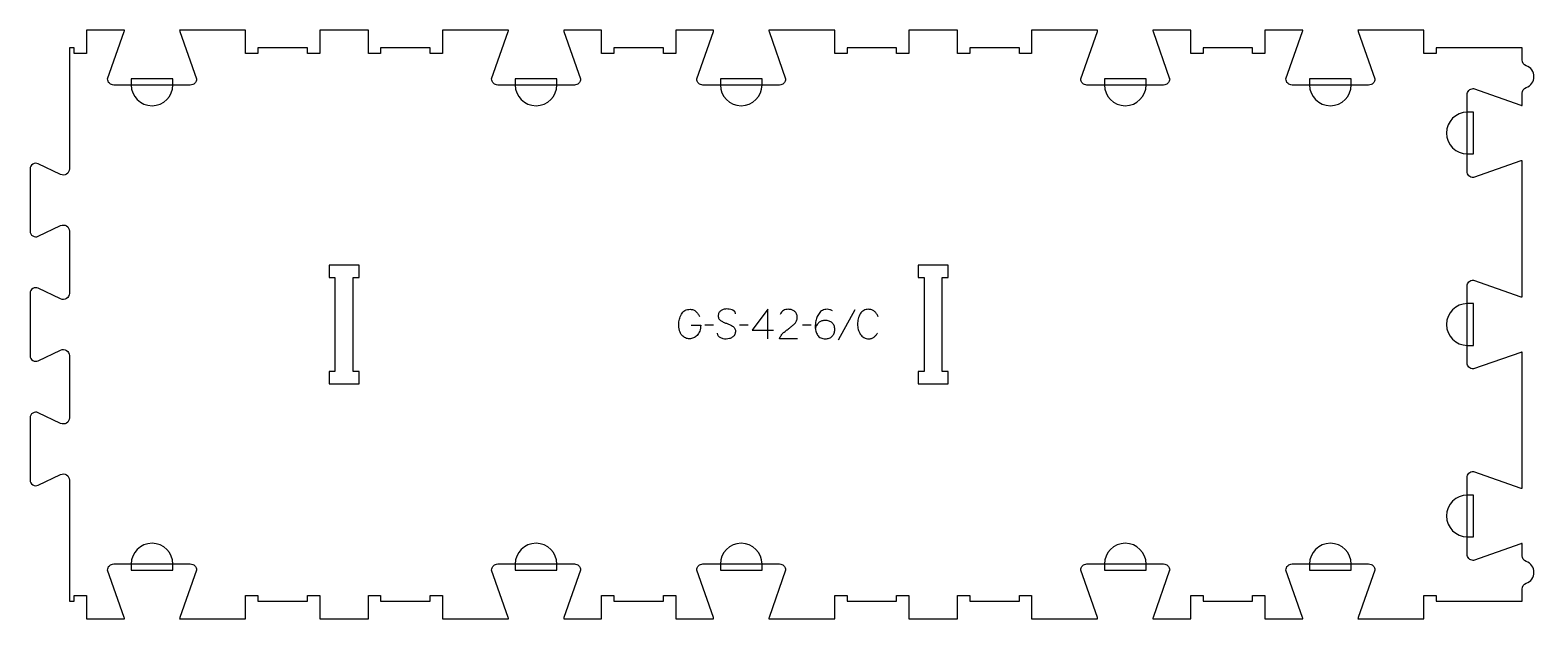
# Model space of a CAD drawing. Extents: x 0 to 1532, y 0 to 600.
import ezdxf

# ---------------------------------------------------------------- set-up
doc = ezdxf.new("R2010")
doc.units = 0
for name, color, linetype in [('1_ANYTOOL_1MMDEEP_LABELS_S', 2, 'CONTINUOUS'), ('3_ANYTOOL_CUTTHROUGH_INSID', 4, 'CONTINUOUS'), ('4_ANYTOOL_CUTTHROUGH_OUTSI', 5, 'CONTINUOUS'), ('5_ANYTOOL_HALF_MILL_9MM_IN', 3, 'CONTINUOUS')]:
    doc.layers.add(name, color=color, linetype=linetype)

msp = doc.modelspace()

# ---------------------------------------------------------------- linework, layer by layer
at = {"layer": '1_ANYTOOL_1MMDEEP_LABELS_S'}
for p, q in [((840.055822, 314.728999), (822.870108, 283.95757)), ((696.098679, 299.086141), (687.312965, 299.000427)), ((731.155822, 299.086141), (722.370108, 299.000427)), ((735.441536, 293.85757), (757.212965, 293.85757)), ((795.355822, 299.086141), (786.570108, 299.000427))]:
    msp.add_line(p, q, dxfattribs=at)
for points in [[(673.212965, 299.000427), (682.984394, 298.95757, -0.031732), (682.716283, 295.950168, -0.048764), (681.971894, 293.03257, -0.050291), (680.862181, 290.722062, -0.060119), (679.277251, 288.714713, -0.036578), (677.545231, 287.228296, -0.050793), (675.586179, 286.068284, -0.051881), (673.633162, 285.40054, -0.053919), (671.584394, 285.15757, -0.055881), (669.549246, 285.364514, -0.055271), (667.609394, 286.014713, -0.05403), (665.683418, 287.173906, -0.038531), (663.998679, 288.671856, -0.067281), (662.450966, 290.78287, -0.049165), (661.427251, 293.203999, -0.047412), (660.754324, 296.407917, -0.028075), (660.570108, 299.686141, -0.03109), (660.737634, 302.377721, -0.031496), (661.239751, 305.027213, -0.031425), (662.090623, 307.655457, -0.02824), (663.248679, 310.164713, -0.064555), (664.777483, 312.316238, -0.078906), (666.843322, 313.941499, -0.076878), (669.466923, 314.916048, -0.050594), (672.270108, 315.200427, -0.039946), (673.929669, 315.06763, -0.052714), (675.532608, 314.63257, -0.053511), (676.915805, 313.917236, -0.05153), (678.120108, 312.928999, -0.040443), (680.160332, 310.505857, -0.04035), (681.784394, 307.786141)], [(718.341536, 310.614713, 0.071867), (718.148423, 311.95132, 0.100684), (717.521894, 313.13257, 0.047558), (717.04734, 313.60902, 0.038563), (716.49734, 313.997749, 0.037928), (715.800152, 314.345217, 0.026634), (715.062965, 314.600427, 0.028461), (712.039632, 315.28641, 0.041577), (708.955822, 315.543284, 0.036938), (707.453462, 315.432145, 0.041531), (705.987965, 315.087927, 0.041583), (704.610588, 314.510719, 0.038125), (703.341536, 313.721856, 0.057611), (702.271384, 312.729951, 0.065808), (701.477251, 311.509356, 0.06469), (700.999755, 310.049801, 0.046778), (700.855822, 308.514713, 0.052235), (701.018178, 306.964871, 0.075448), (701.562965, 305.514713, 0.076671), (702.479057, 304.34166, 0.061023), (703.684394, 303.45757, 0.021951), (706.713248, 301.930224, 0.018213), (709.855822, 300.650427, -0.02405), (712.957307, 299.344965, -0.02981), (715.898679, 297.714713, -0.068439), (717.039981, 296.748782, -0.079282), (717.848679, 295.496856, -0.076308), (718.273679, 293.918174, -0.047772), (718.298679, 292.271856, -0.046243), (718.005445, 290.590896, -0.06359), (717.355822, 289.02007, -0.064671), (716.382998, 287.735881, -0.057073), (715.127251, 286.721856, -0.067522), (712.158942, 285.358945, -0.070793), (708.934394, 284.85757, -0.064027), (705.795378, 285.220085, -0.070447), (702.870108, 286.400427, -0.054374), (701.711691, 287.25006, -0.074742), (700.812965, 288.361141, -0.075199), (700.289958, 289.66752, -0.057737), (700.127251, 291.071856)], [(781.641536, 285.243284), (763.341536, 285.286141, -0.034491), (764.004315, 287.033473, -0.037732), (764.911179, 288.666499, -0.037744), (766.050474, 290.141135, -0.03482), (767.391536, 291.436141, -0.00859), (770.350761, 293.834724, -0.008791), (773.391536, 296.128999, 0.020588), (776.210825, 298.362441, 0.025206), (778.812965, 300.843284, 0.046908), (779.83356, 302.144526, 0.051091), (780.580822, 303.618284, 0.050722), (781.029555, 305.266459, 0.041139), (781.170108, 306.971856, 0.039396), (781.027463, 308.779441, 0.058519), (780.537965, 310.518284, 0.060358), (779.747407, 311.9254, 0.061397), (778.641536, 313.100427, 0.048006), (777.285579, 314.022387, 0.045901), (775.780822, 314.675427, 0.045216), (774.040761, 315.077987, 0.034258), (772.255822, 315.200427, 0.055622), (769.621252, 314.90644, 0.079896), (767.177251, 313.925427, 0.080617), (765.207863, 312.259727, 0.060287), (763.770108, 310.100427)], [(817.212965, 313.743284, 0.057806), (814.514956, 314.819036, 0.066076), (811.641536, 315.200427, 0.052264), (809.289003, 314.953847, 0.065898), (807.066536, 314.166499, 0.065876), (805.123422, 312.826737, 0.052055), (803.541536, 311.064713, 0.028676), (802.219434, 309.003074, 0.033318), (801.162965, 306.79507, 0.033467), (800.441702, 304.564619, 0.034063), (800.027251, 302.25757, -0.003803), (799.914342, 301.356933, -0.001694), (799.791536, 300.45757, 0.025666), (799.66738, 299.046709, 0.009114), (799.641536, 297.628999, 0.030977), (799.784849, 295.317998, 0.036241), (800.236179, 293.048641, 0.036421), (800.980192, 290.955875, 0.036449), (802.020108, 288.993284, 0.069063), (803.402142, 287.345892, 0.072026), (805.186179, 286.148641, 0.068969), (807.496498, 285.409764, 0.042981), (809.927251, 285.200427, 0.037652), (811.922646, 285.350901, 0.05219), (813.854036, 285.853999, 0.053306), (815.478864, 286.670419, 0.0544), (816.891536, 287.814713, 0.052828), (818.024325, 289.227847, 0.052727), (818.836179, 290.846856, 0.051762), (819.334144, 292.749197, 0.038166), (819.484394, 294.714713, 0.038164), (819.333535, 296.688294, 0.055397), (818.820108, 298.593284, 0.056935), (817.991371, 300.15569, 0.058759), (816.827251, 301.486141, 0.051552), (815.386213, 302.54032, 0.048977), (813.762965, 303.286141, 0.04806), (811.85079, 303.747549, 0.035196), (809.884394, 303.886141, 0.031628), (808.136877, 303.77549, 0.043886), (806.429036, 303.403999, 0.044725), (804.990766, 302.810621, 0.050197), (803.691536, 301.95757, 0.037051), (802.51807, 300.852551, 0.02947), (801.500465, 299.600427, 0.029224), (800.511106, 298.040059, 0.021565), (799.684394, 296.386141)], [(863.670108, 307.700427, 0.059291), (862.133947, 310.629844, 0.066881), (859.920108, 313.078999, 0.04529), (858.603122, 314.002876, 0.046757), (857.139751, 314.67007, 0.04633), (855.499838, 315.074401, 0.037303), (853.812965, 315.200427, 0.054828), (851.307325, 314.924842, 0.073548), (848.964751, 314.027213, 0.073729), (846.995429, 312.49898, 0.056205), (845.477251, 310.50757, 0.033355), (844.256081, 308.117694, 0.034965), (843.371894, 305.584356, 0.034911), (842.841866, 302.916349, 0.031589), (842.670108, 300.200427, 0.032085), (842.844611, 297.483798, 0.035383), (843.382608, 294.816499, 0.035431), (844.281097, 292.281341, 0.033598), (845.520108, 289.893284, 0.058628), (847.082309, 287.892399, 0.073381), (849.104036, 286.373641, 0.072539), (851.550009, 285.472587, 0.05208), (854.155822, 285.200427, 0.033243), (855.597197, 285.296363, 0.042283), (857.005822, 285.60757, 0.042766), (858.248519, 286.114659, 0.044269), (859.384394, 286.828999, 0.055485), (861.396189, 288.743899, 0.045948), (862.984394, 291.028999)]]:
    msp.add_lwpolyline(points, format="xyb", dxfattribs=at)
msp.add_lwpolyline([(751.427251, 285.200427), (751.470108, 315.243284), (735.441536, 293.85757)], dxfattribs=at)
at = {"layer": '3_ANYTOOL_CUTTHROUGH_INSID'}
for points in [[(304.5, 360.000851), (304.5, 347.500851), (310.5, 347.500851), (310.5, 252.000851), (304.5, 252.000851), (304.5, 239.500851), (335, 239.500851), (335, 252.000851), (329, 252.000851), (329, 347.500851), (335, 347.500851), (335, 360.000851)], [(904.5, 360.000851), (904.5, 347.500851), (910.5, 347.500851), (910.5, 252.000851), (904.5, 252.000851), (904.5, 239.500851), (935, 239.500851), (935, 252.000851), (929, 252.000851), (929, 347.500851), (935, 347.500851), (935, 360.000851)]]:
    msp.add_lwpolyline(points, close=True, dxfattribs=at)
at = {"layer": '4_ANYTOOL_CUTTHROUGH_OUTSI'}
msp.add_lwpolyline([(1469.75, 59.6, -0.414214), (1463.5, 65.85), (1463.5, 143.85, -0.414214), (1469.75, 150.1, -0.084368), (1469.832588, 150.085965), (1518.116195, 133.186852, 0.061178), (1519.5, 132.955437), (1519.5, 271.644563, 0.061784), (1518.10513, 271.409569), (1469.832588, 254.514035, -0.084368), (1469.75, 254.5, -0.414214), (1463.5, 260.75), (1463.5, 338.75, -0.414214), (1469.75, 345, -0.084368), (1469.832588, 344.985965), (1518.116195, 328.086852, 0.061178), (1519.5, 327.855437), (1519.5, 466.544563, 0.061784), (1518.10513, 466.309569), (1469.832588, 449.414035, -0.084368), (1469.75, 449.4, -0.414214), (1463.5, 455.65), (1463.5, 533.65, -0.414214), (1469.75, 539.9, -0.084368), (1469.832588, 539.885965), (1518.116195, 522.986852, 0.061178), (1519.5, 522.755437), (1519.5, 535.154437, -0.317837), (1523.666667, 541.046994, 0.707107), (1523.666667, 563.203006, -0.317837), (1519.5, 569.095563), (1519.5, 581.5), (1432, 581.5), (1432, 575.75, -0.414214), (1431.75, 575.5), (1419.75, 575.5, -0.414214), (1419.5, 575.75), (1419.5, 599.5), (1352.308437, 599.5, 0.061784), (1352.543431, 598.10513), (1369.438965, 549.832588, -0.084368), (1369.453, 549.75, -0.414214), (1363.203, 543.5), (1285.203, 543.5, -0.414214), (1278.953, 549.75, -0.084368), (1278.967035, 549.832588), (1295.866148, 598.116195, 0.061178), (1296.097563, 599.5), (1257.5, 599.5), (1257.5, 575.75, -0.414214), (1257.25, 575.5), (1245.25, 575.5, -0.414214), (1245, 575.75), (1245, 581.5), (1194.5, 581.5), (1194.5, 575.75, -0.414214), (1194.25, 575.5), (1182.25, 575.5, -0.414214), (1182, 575.75), (1182, 599.5), (1143.402437, 599.5, 0.061784), (1143.637431, 598.10513), (1160.532965, 549.832588, -0.084368), (1160.547, 549.75, -0.414214), (1154.297, 543.5), (1076.297, 543.5, -0.414214), (1070.047, 549.75, -0.084368), (1070.061035, 549.832588), (1086.960148, 598.116195, 0.061178), (1087.191563, 599.5), (1069.749998, 599.5), (1020, 599.500847), (1020, 575.750851, -0.414214), (1019.75, 575.500851), (1007.75, 575.500851, -0.414214), (1007.5, 575.750851), (1007.5, 581.500851), (957, 581.500851), (957, 575.750851, -0.414214), (956.75, 575.500851), (944.75, 575.500851, -0.414214), (944.5, 575.750851), (944.5, 599.500851), (895, 599.500851), (895, 575.750851, -0.414214), (894.75, 575.500851), (882.75, 575.500851, -0.414214), (882.5, 575.750851), (882.5, 581.500851), (832, 581.500851), (832, 575.750851, -0.414214), (831.75, 575.500851), (819.75, 575.500851, -0.414214), (819.5, 575.750851), (819.5, 599.500847), (769.750002, 599.5), (752.308437, 599.5, 0.061784), (752.543431, 598.10513), (769.438965, 549.832588, -0.084368), (769.453, 549.75, -0.414214), (763.203, 543.5), (685.203, 543.5, -0.414214), (678.953, 549.75, -0.084368), (678.967035, 549.832588), (695.866148, 598.116195, 0.061178), (696.097563, 599.5), (657.5, 599.5), (657.5, 575.75, -0.414214), (657.25, 575.5), (645.25, 575.5, -0.414214), (645, 575.75), (645, 581.5), (594.5, 581.5), (594.5, 575.75, -0.414214), (594.25, 575.5), (582.25, 575.5, -0.414214), (582, 575.75), (582, 599.5), (543.402437, 599.5, 0.061784), (543.637431, 598.10513), (560.532965, 549.832588, -0.084368), (560.547, 549.75, -0.414214), (554.297, 543.5), (476.297, 543.5, -0.414214), (470.047, 549.75, -0.084368), (470.061035, 549.832588), (486.960148, 598.116195, 0.061178), (487.191563, 599.5, -0.000012), (469.749993, 599.500426), (420, 599.500849), (420, 575.750851, -0.414214), (419.75, 575.500851), (407.75, 575.500851, -0.414214), (407.5, 575.750851), (407.5, 581.500851), (357, 581.500851), (357, 575.750851, -0.414214), (356.75, 575.500851), (344.75, 575.500851, -0.414214), (344.5, 575.750851), (344.5, 599.500851), (295, 599.500851), (295, 575.750851, -0.414214), (294.75, 575.500851), (282.75, 575.500851, -0.414214), (282.5, 575.750851), (282.5, 581.500851), (232, 581.500851), (232, 575.750851, -0.414214), (231.75, 575.500851), (219.75, 575.500851, -0.414214), (219.5, 575.750851), (219.5, 599.500851), (169.75, 599.500851), (152.308437, 599.500851, 0.061784), (152.543431, 598.105981), (169.438965, 549.833439, -0.084368), (169.453, 549.750851, -0.414214), (163.203, 543.500851), (85.203, 543.500851, -0.414214), (78.953, 549.750851, -0.084368), (78.967035, 549.833439), (95.866148, 598.117046, 0.061178), (96.097563, 599.500851), (57.5, 599.500851), (57.5, 575.750851, -0.414214), (57.25, 575.500851), (45.25, 575.500851, -0.414214), (45, 575.750851), (45, 581.500851), (40, 581.500851), (40, 458.103869, -0.551268), (31.062641, 452.461121), (8.22237, 463.3388, 0.551268), (0, 458.147472), (0, 394.753869, 0.551268), (8.22237, 389.562541), (31.062641, 400.44022, -0.257375), (37.086653, 400.082285, -0.257375), (40, 394.797472), (40, 331.40405, -0.257375), (37.086653, 326.119237, -0.257375), (31.062641, 325.761302), (8.22237, 336.638981, 0.551268), (0, 331.447653), (0, 268.05405, 0.551268), (8.22237, 262.862722), (31.062641, 273.740401, -0.551268), (40, 268.097653), (40, 204.704231, -0.551268), (31.062641, 199.061483), (8.22237, 209.939162, 0.257375), (2.680279, 209.609862, 0.257375), (0, 204.747834), (0, 141.354231, 0.551268), (8.22237, 136.162903), (31.062641, 147.040582, -0.257375), (37.086653, 146.682647, -0.257375), (40, 141.397834), (40, 18.000851), (45, 18.000851), (45, 23.750851, -0.414214), (45.25, 24.000851), (57.25, 24.000851, -0.414214), (57.5, 23.750851), (57.5, 0.000851), (96.097563, 0.000851, 0.061784), (95.862569, 1.395722), (78.967035, 49.668264, -0.084368), (78.953, 49.750851, -0.414214), (85.203, 56.000851), (163.203, 56.000851, -0.414214), (169.453, 49.750851, -0.084368), (169.438965, 49.668264), (152.539852, 1.384657, 0.061178), (152.308437, 0.000851), (219.5, 0.000851), (219.5, 23.750851, -0.414214), (219.75, 24.000851), (231.75, 24.000851, -0.414214), (232, 23.750851), (232, 18.000851), (282.5, 18.000851), (282.5, 23.750851, -0.414214), (282.75, 24.000851), (294.75, 24.000851, -0.414214), (295, 23.750851), (295, 0.000851), (344.5, 0.000851), (344.5, 23.750851, -0.414214), (344.75, 24.000851), (356.75, 24.000851, -0.414214), (357, 23.750851), (357, 18.000851), (407.5, 18.000851), (407.5, 23.750851, -0.414214), (407.75, 24.000851), (419.75, 24.000851, -0.414214), (420, 23.750851), (420, 0.000851), (469.750012, 0.000851, 0.000024), (487.191563, 0, 0.061784), (486.956569, 1.39487), (470.061035, 49.667412, -0.084368), (470.047, 49.75, -0.414214), (476.297, 56), (554.297, 56, -0.414214), (560.547, 49.75, -0.084368), (560.532965, 49.667412), (543.633852, 1.383805, 0.061178), (543.402437, 0), (582, 0), (582, 23.75, -0.414214), (582.25, 24), (594.25, 24, -0.414214), (594.5, 23.75), (594.5, 18), (645, 18), (645, 23.75, -0.414214), (645.25, 24), (657.25, 24, -0.414214), (657.5, 23.75), (657.5, 0), (696.097563, 0, 0.061784), (695.862569, 1.39487), (678.967035, 49.667412, -0.084368), (678.953, 49.75, -0.414214), (685.203, 56), (763.203, 56, -0.414214), (769.453, 49.75, -0.084368), (769.438965, 49.667412), (752.539852, 1.383805, 0.061178), (752.308437, 0, 0.000024), (769.749988, 0.000851), (819.5, 0.000851), (819.5, 23.750851, -0.414214), (819.75, 24.000851), (831.75, 24.000851, -0.414214), (832, 23.750851), (832, 18.000851), (882.5, 18.000851), (882.5, 23.750851, -0.414214), (882.75, 24.000851), (894.75, 24.000851, -0.414214), (895, 23.750851), (895, 0.000851), (944.5, 0.000851), (944.5, 23.750851, -0.414214), (944.75, 24.000851), (956.75, 24.000851, -0.414214), (957, 23.750851), (957, 18.000851), (1007.5, 18.000851), (1007.5, 23.750851, -0.414214), (1007.75, 24.000851), (1019.75, 24.000851, -0.414214), (1020, 23.750851), (1020, 0.000849), (1069.750007, 0.000426, 0.000012), (1087.191563, 0, 0.061784), (1086.956569, 1.39487), (1070.061035, 49.667412, -0.084368), (1070.047, 49.75, -0.414214), (1076.297, 56), (1154.297, 56, -0.414214), (1160.547, 49.75, -0.084368), (1160.532965, 49.667412), (1143.633852, 1.383805, 0.061178), (1143.402437, 0), (1182, 0), (1182, 23.75, -0.414214), (1182.25, 24), (1194.25, 24, -0.414214), (1194.5, 23.75), (1194.5, 18), (1245, 18), (1245, 23.75, -0.414214), (1245.25, 24), (1257.25, 24, -0.414214), (1257.5, 23.75), (1257.5, 0), (1296.097563, 0, 0.061784), (1295.862569, 1.39487), (1278.967035, 49.667412, -0.084368), (1278.953, 49.75, -0.414214), (1285.203, 56), (1363.203, 56, -0.414214), (1369.453, 49.75, -0.084368), (1369.438965, 49.667412), (1352.539852, 1.383805, 0.061178), (1352.308437, 0), (1419.5, 0), (1419.5, 23.75, -0.414214), (1419.75, 24), (1431.75, 24, -0.414214), (1432, 23.75), (1432, 18), (1519.5, 18), (1519.5, 30.404437, -0.317837), (1523.666667, 36.296994, 0.707107), (1523.666667, 58.453006, -0.317837), (1519.5, 64.345563), (1519.5, 76.744563, 0.061784), (1518.10513, 76.509569), (1469.832588, 59.614035, -0.084368)], format="xyb", close=True, dxfattribs=at)
at = {"layer": '5_ANYTOOL_HALF_MILL_9MM_IN'}
for points in [[(102.953, 543.750851, 1), (145.453, 543.750851), (145.453, 550.000851), (102.953, 550.000851)], [(494.047, 543.75, 1), (536.547, 543.75), (536.547, 550), (494.047, 550)], [(702.953, 543.75, 1), (745.453, 543.75), (745.453, 550), (702.953, 550)], [(1094.047, 543.75, 1), (1136.547, 543.75), (1136.547, 550), (1094.047, 550)], [(1302.953, 543.75, 1), (1345.453, 543.75), (1345.453, 550), (1302.953, 550)], [(1463.75, 515.9, 1), (1463.75, 473.4), (1470, 473.4), (1470, 515.9)], [(1463.75, 321, 1), (1463.75, 278.5), (1470, 278.5), (1470, 321)], [(1463.75, 126.1, 1), (1463.75, 83.6), (1470, 83.6), (1470, 126.1)], [(145.453, 55.500851), (145.453, 55.750851, 1), (102.953, 55.750851), (102.953, 49.500851), (145.453, 49.500851)], [(536.547, 55.5), (536.547, 55.75, 1), (494.047, 55.75), (494.047, 49.5), (536.547, 49.5)], [(745.453, 55.5), (745.453, 55.75, 1), (702.953, 55.75), (702.953, 49.5), (745.453, 49.5)], [(1136.547, 55.5), (1136.547, 55.75, 1), (1094.047, 55.75), (1094.047, 49.5), (1136.547, 49.5)], [(1345.453, 55.5), (1345.453, 55.75, 1), (1302.953, 55.75), (1302.953, 49.5), (1345.453, 49.5)]]:
    msp.add_lwpolyline(points, format="xyb", close=True, dxfattribs=at)

doc.saveas('drawing.dxf')
